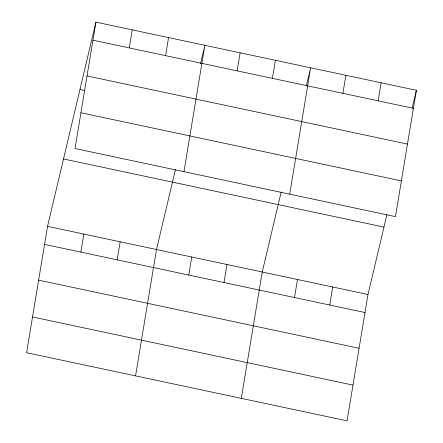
<?xml version="1.0" encoding="UTF-8"?>
<svg xmlns="http://www.w3.org/2000/svg" width="443" height="443" viewBox="0 0 443 443"><rect width="100%" height="100%" fill="white"/><g stroke="black" fill="none" stroke-linecap="round" stroke-linejoin="round"><path stroke-width="0.66" d="M95.932 22.15L75.011 148.516L395.466 216.649L416.387 90.283L95.932 22.15L47.534 226.351L26.613 352.717L347.068 420.85L367.989 294.484L386.938 214.534M80.864 252.122L83.854 234.076M129.262 47.922L132.247 29.869M117.185 259.842L120.169 241.795M165.582 55.641L168.567 37.594M135.569 375.885L156.49 249.514L175.439 169.569M183.967 171.679L204.887 45.313L200.502 63.814M188.751 275.059L191.736 257.012M237.149 70.858L240.134 52.811M224.003 282.551L226.988 264.504M272.401 78.35L275.385 60.303M241.319 398.368L262.239 272.002L281.189 192.052M289.716 194.167L310.637 67.796L306.406 85.637M294.501 297.541L297.491 279.494M342.899 93.34L345.883 75.293M329.753 305.039L332.737 286.986M378.15 100.832L381.135 82.786M412.156 108.12L416.387 90.283M92.941 40.197L413.397 108.33M87.027 75.941L407.482 144.075M79.962 89.536L84.668 90.538M80.931 112.771L401.386 180.905M63.504 158.965L383.959 227.098M47.534 226.351L367.989 294.484M44.544 244.398L364.999 312.531M38.63 280.142L359.085 348.276M32.533 316.972L352.988 385.105"/></g></svg>
